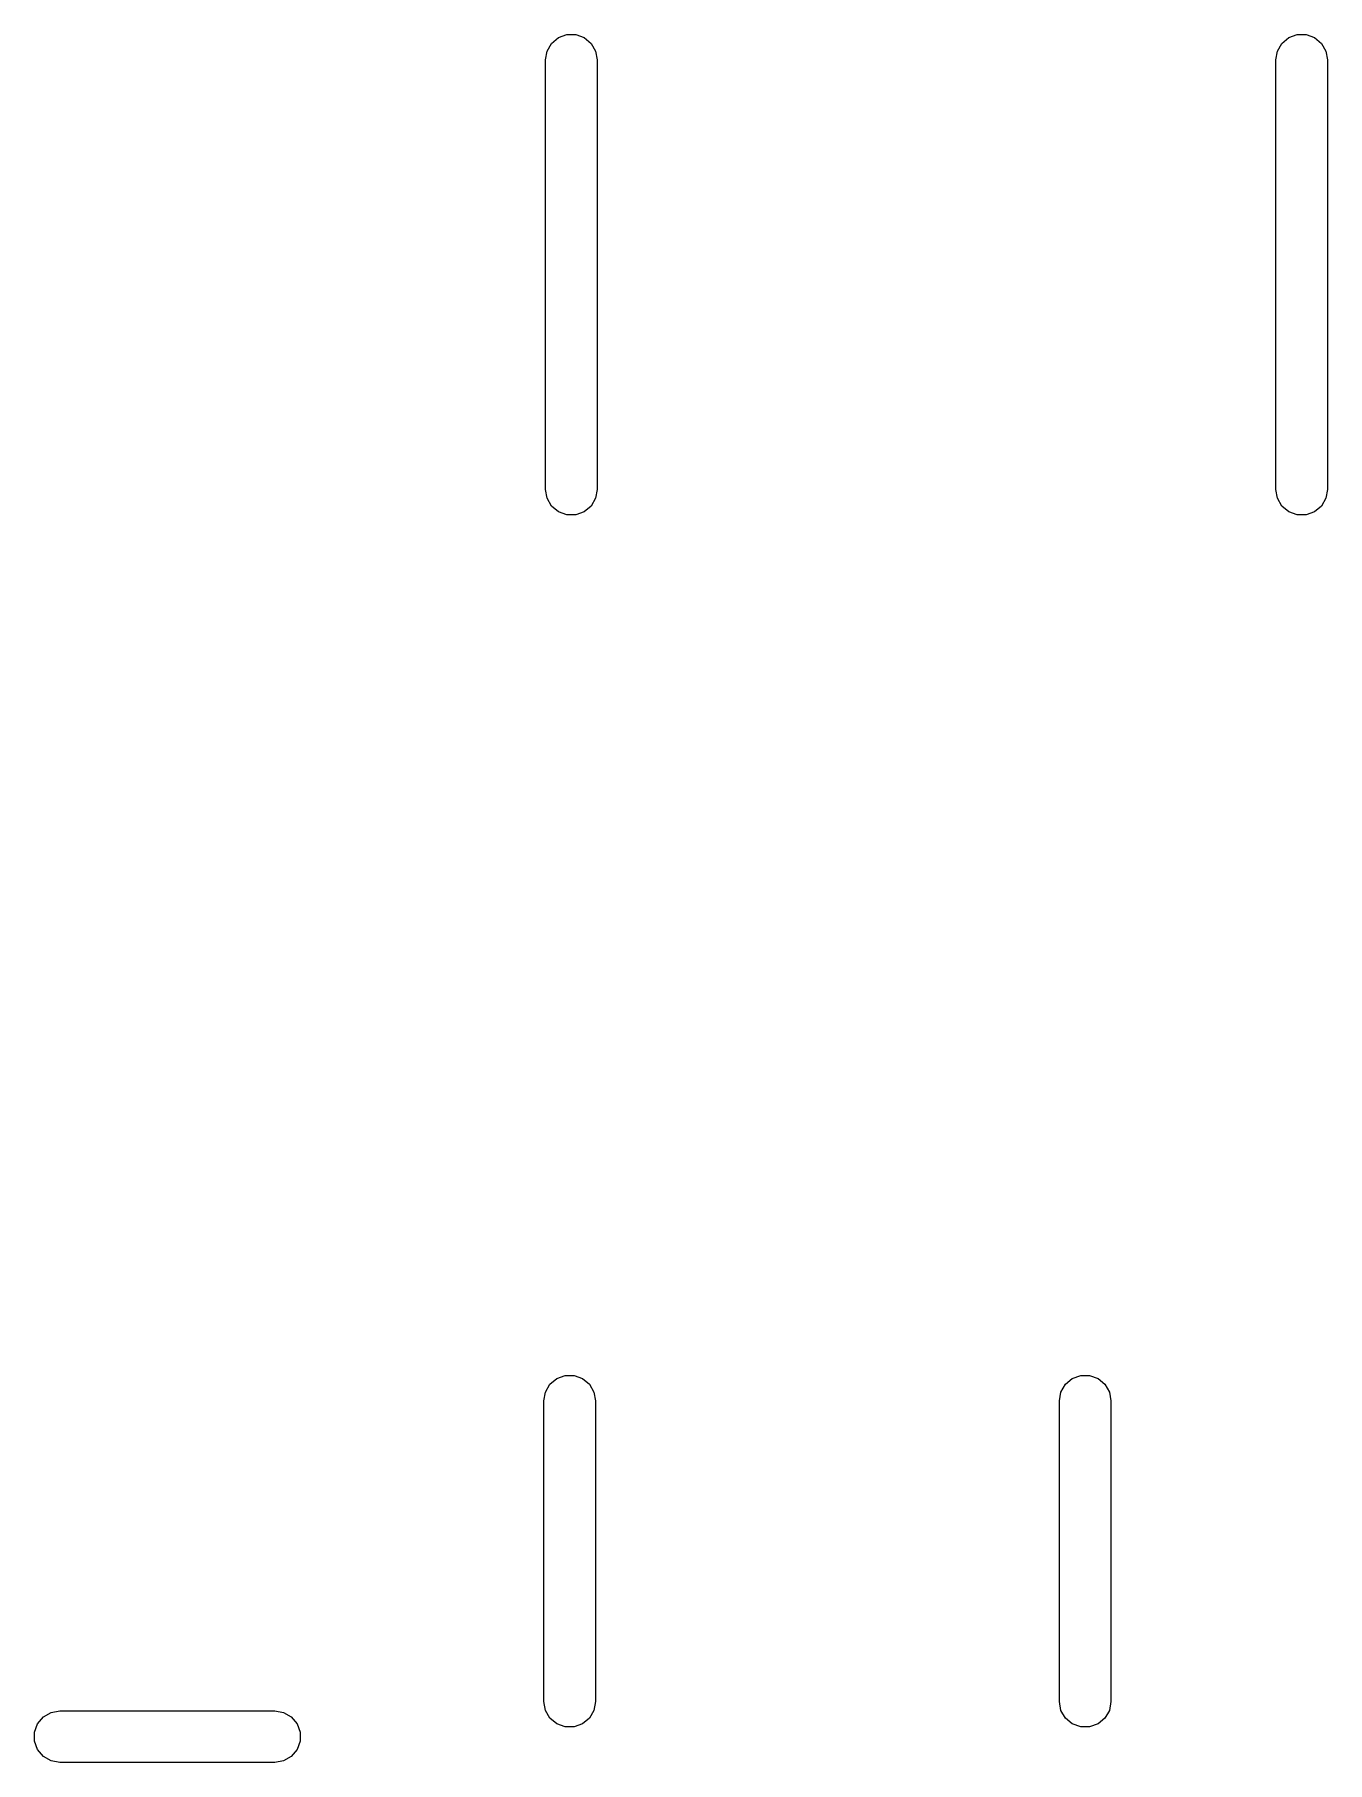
# Model space of a CAD drawing. Extents: x -4.6 to 25.8, y 0 to 31.7.
# Drawn here: x 10.397 to 13.407, y 16.501 to 20.523 of the extents above; entities that cross this region are included whole.
import ezdxf

# ---------------------------------------------------------------- set-up
doc = ezdxf.new("R2010")
doc.units = 0
doc.header["$MEASUREMENT"] = 0
doc.layers.add('BLACK', color=7, linetype='CONTINUOUS')

msp = doc.modelspace()

# ---------------------------------------------------------------- linework, layer by layer
at = {"layer": 'Black'}
for p, q in [((11.6008, 20.503), (11.6168, 20.5164)), ((11.6168, 20.5164), (11.6364, 20.5235)), ((11.6364, 20.5235), (11.6572, 20.5235)), ((11.6572, 20.5235), (11.6768, 20.5164)), ((11.6768, 20.5164), (11.6928, 20.503)), ((13.3008, 20.503), (13.3168, 20.5164)), ((13.3168, 20.5164), (13.3364, 20.5235)), ((13.3364, 20.5235), (13.3572, 20.5235)), ((13.3572, 20.5235), (13.3768, 20.5164)), ((13.3768, 20.5164), (13.3928, 20.503)), ((11.5868, 20.4644), (11.5904, 20.4849)), ((11.5904, 20.4849), (11.6008, 20.503)), ((11.6928, 20.503), (11.7032, 20.4849)), ((11.7032, 20.4849), (11.7068, 20.4644)), ((13.2868, 20.4644), (13.2904, 20.4849)), ((13.2904, 20.4849), (13.3008, 20.503)), ((13.3928, 20.503), (13.4032, 20.4849)), ((13.4032, 20.4849), (13.4068, 20.4644)), ((11.5868, 19.4644), (11.5868, 20.4644)), ((11.7068, 20.4644), (11.7068, 19.4644)), ((13.2868, 19.4644), (13.2868, 20.4644)), ((13.4068, 20.4644), (13.4068, 19.4644)), ((11.5904, 19.4439), (11.5868, 19.4644)), ((11.6008, 19.4258), (11.5904, 19.4439)), ((11.7032, 19.4439), (11.6928, 19.4258)), ((11.7068, 19.4644), (11.7032, 19.4439)), ((13.2904, 19.4439), (13.2868, 19.4644)), ((13.3008, 19.4258), (13.2904, 19.4439)), ((13.4032, 19.4439), (13.3928, 19.4258)), ((13.4068, 19.4644), (13.4032, 19.4439)), ((11.6168, 19.4124), (11.6008, 19.4258)), ((11.6364, 19.4053), (11.6168, 19.4124)), ((11.6572, 19.4053), (11.6364, 19.4053)), ((11.6768, 19.4124), (11.6572, 19.4053)), ((11.6928, 19.4258), (11.6768, 19.4124)), ((13.3168, 19.4124), (13.3008, 19.4258)), ((13.3364, 19.4053), (13.3168, 19.4124)), ((13.3572, 19.4053), (13.3364, 19.4053)), ((13.3768, 19.4124), (13.3572, 19.4053)), ((13.3928, 19.4258), (13.3768, 19.4124)), ((11.5864, 17.3631), (11.5968, 17.3812)), ((11.5968, 17.3812), (11.6128, 17.3946)), ((11.6128, 17.3946), (11.6324, 17.4017)), ((11.6324, 17.4017), (11.6532, 17.4017)), ((11.6532, 17.4017), (11.6728, 17.3946)), ((11.6728, 17.3946), (11.6888, 17.3812)), ((11.6888, 17.3812), (11.6992, 17.3631)), ((12.7864, 17.3631), (12.7968, 17.3812)), ((12.7968, 17.3812), (12.8128, 17.3946)), ((12.8128, 17.3946), (12.8324, 17.4017)), ((12.8324, 17.4017), (12.8532, 17.4017)), ((12.8532, 17.4017), (12.8728, 17.3946)), ((12.8728, 17.3946), (12.8888, 17.3812)), ((12.8888, 17.3812), (12.8992, 17.3631)), ((11.5828, 17.3426), (11.5864, 17.3631)), ((11.5828, 16.6426), (11.5828, 17.3426)), ((11.6992, 17.3631), (11.7028, 17.3426)), ((11.7028, 17.3426), (11.7028, 16.6426)), ((12.7828, 17.3426), (12.7864, 17.3631)), ((12.7828, 16.6426), (12.7828, 17.3426)), ((12.8992, 17.3631), (12.9028, 17.3426)), ((12.9028, 17.3426), (12.9028, 16.6426)), ((10.4175, 16.6069), (10.4356, 16.6173)), ((10.4356, 16.6173), (10.4561, 16.6209)), ((10.4561, 16.6209), (10.9561, 16.6209)), ((10.9561, 16.6209), (10.9766, 16.6173)), ((10.9766, 16.6173), (10.9947, 16.6069)), ((11.5864, 16.6221), (11.5828, 16.6426)), ((11.5968, 16.604), (11.5864, 16.6221)), ((11.6992, 16.6221), (11.6888, 16.604)), ((11.7028, 16.6426), (11.6992, 16.6221)), ((12.7864, 16.6221), (12.7828, 16.6426)), ((12.7968, 16.604), (12.7864, 16.6221)), ((12.8992, 16.6221), (12.8888, 16.604)), ((12.9028, 16.6426), (12.8992, 16.6221)), ((10.397, 16.5713), (10.4041, 16.5909)), ((10.4041, 16.5909), (10.4175, 16.6069)), ((10.9947, 16.6069), (11.0081, 16.5909)), ((11.0081, 16.5909), (11.0152, 16.5713)), ((11.6128, 16.5906), (11.5968, 16.604)), ((11.6324, 16.5835), (11.6128, 16.5906)), ((11.6532, 16.5835), (11.6324, 16.5835)), ((11.6728, 16.5906), (11.6532, 16.5835)), ((11.6888, 16.604), (11.6728, 16.5906)), ((12.8128, 16.5906), (12.7968, 16.604)), ((12.8324, 16.5835), (12.8128, 16.5906)), ((12.8532, 16.5835), (12.8324, 16.5835)), ((12.8728, 16.5906), (12.8532, 16.5835)), ((12.8888, 16.604), (12.8728, 16.5906)), ((10.397, 16.5505), (10.397, 16.5713)), ((10.4041, 16.5309), (10.397, 16.5505)), ((11.0152, 16.5505), (11.0081, 16.5309)), ((11.0152, 16.5713), (11.0152, 16.5505)), ((10.4175, 16.5149), (10.4041, 16.5309)), ((10.4356, 16.5045), (10.4175, 16.5149)), ((10.4561, 16.5009), (10.4356, 16.5045)), ((10.9561, 16.5009), (10.4561, 16.5009)), ((10.9766, 16.5045), (10.9561, 16.5009)), ((10.9947, 16.5149), (10.9766, 16.5045)), ((11.0081, 16.5309), (10.9947, 16.5149))]:
    msp.add_line(p, q, dxfattribs=at)

doc.saveas('drawing.dxf')
